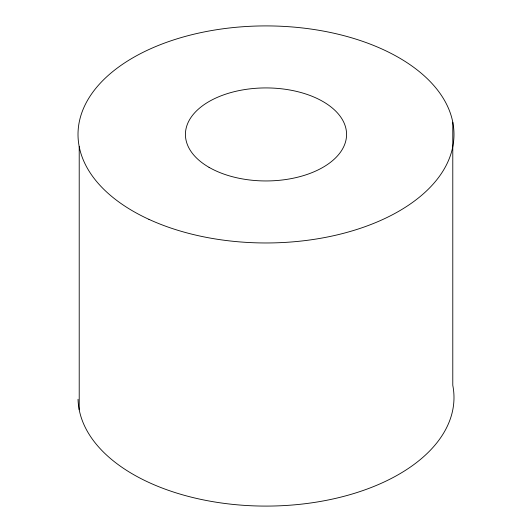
<?xml version="1.0" encoding="UTF-8"?>
<svg xmlns="http://www.w3.org/2000/svg" width="532" height="532" viewBox="0 0 532 532"><rect width="100%" height="100%" fill="white"/><g stroke="black" fill="none" stroke-linecap="round" stroke-linejoin="round"><path stroke-width="0.8" d="M452.785 122.2L452.785 385.321A187.982 108.528 0 0 1 278.11 505.866A187.982 108.528 0 0 1 78.038 399.293M79.215 146.679L79.215 409.8M148.913 219.344A187.982 108.528 0 0 0 451.907 150.529A187.982 108.528 0 0 0 197.179 33.443A187.982 108.528 0 0 0 148.913 219.344M209.029 167.327A80.565 46.51 0 0 0 343.818 146.48A80.565 46.51 0 0 0 245.146 89.509A80.565 46.51 0 0 0 209.029 167.327"/></g></svg>
